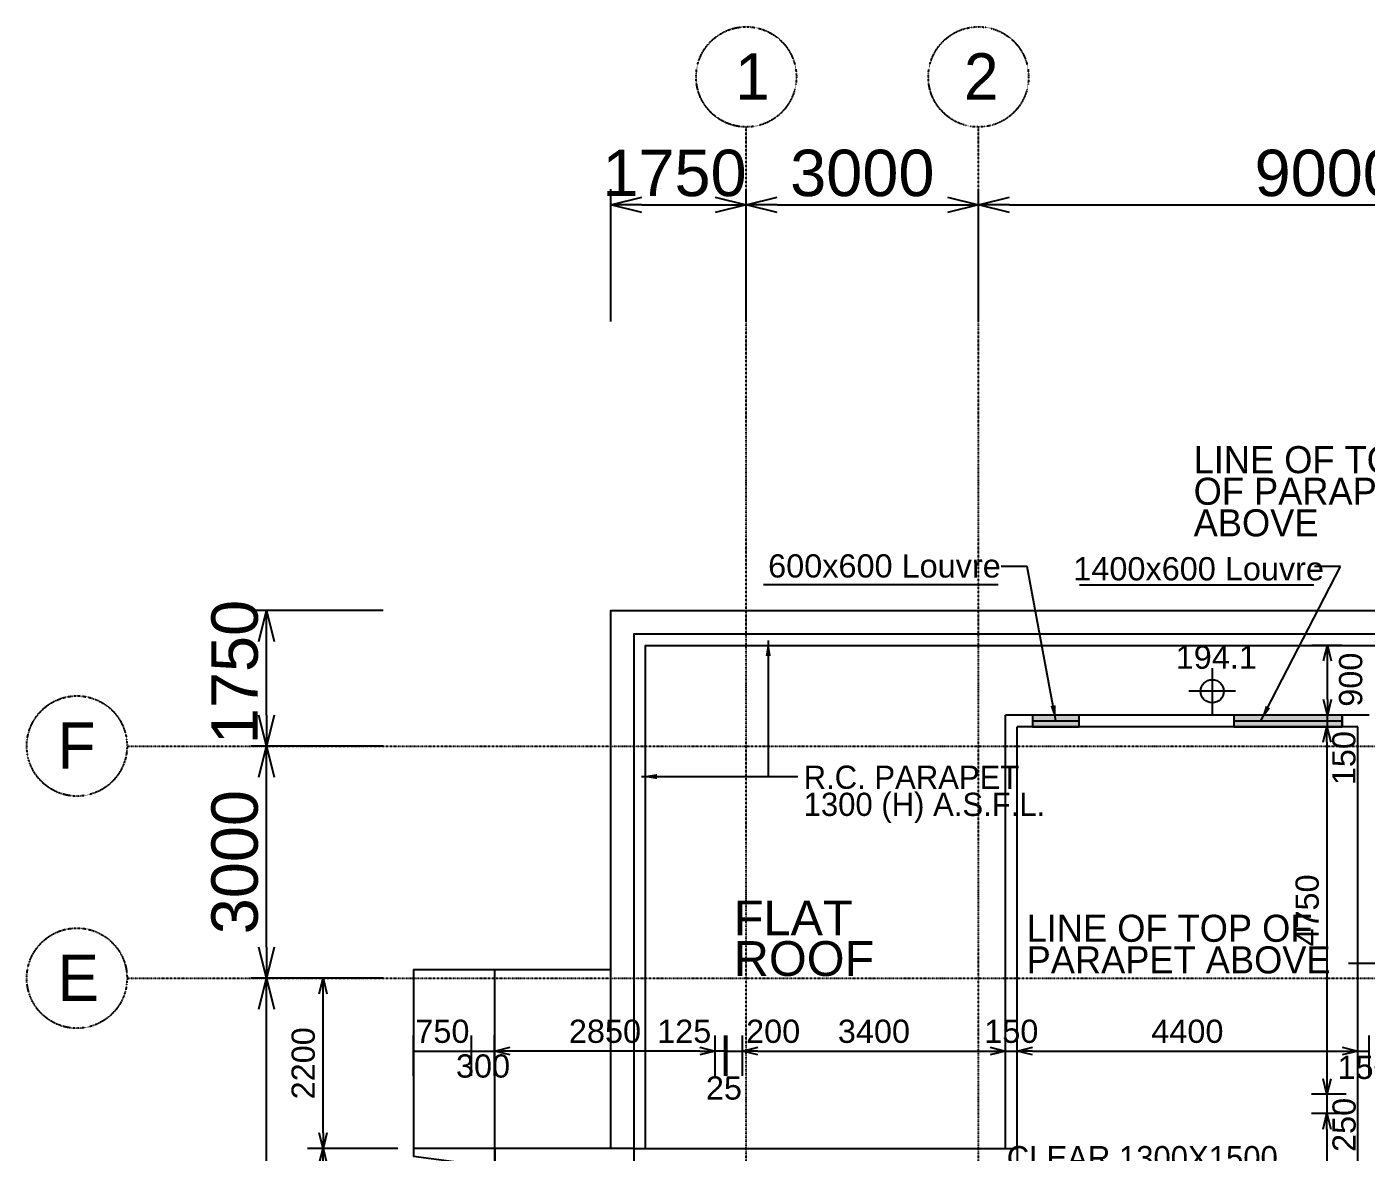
# Model space of a CAD drawing. Header units: millimetres. Extents: x 464 to 50148, y 310 to 56051.
# Drawn here: x 464 to 17769, y 38670 to 53215 of the extents above; entities that cross this region are included whole.
import ezdxf

# ---------------------------------------------------------------- set-up
doc = ezdxf.new("R2010")
doc.units = ezdxf.units.MM
doc.linetypes.add('DASHDOT', pattern=[1, 0.5, -0.25, 0, -0.25])
doc.layers.get('0').update_dxf_attribs({"color": 8})
doc.layers.get('Defpoints').update_dxf_attribs({"color": 8})
for name, color, linetype in [('A-032-PLAN LEVELS', 8, 'Continuous'), ('COL-10 Rev j', 8, 'Continuous'), ('COL-228 Rev j', 8, 'Continuous'), ('DLN020__', 8, 'DASHDOT'), ('DLN030', 8, 'Continuous'), ('DLN030_1', 8, 'Continuous'), ('DLN032__', 8, 'Continuous'), ('DLN040__', 8, 'Continuous'), ('DLN041__', 8, 'Continuous'), ('DLN210__', 8, 'Continuous'), ('DLN220__', 8, 'Continuous'), ('DLN280__', 8, 'Continuous'), ('DLN314__', 8, 'Continuous'), ('LEVEL', 8, 'Continuous')]:
    doc.layers.add(name, color=color, linetype=linetype)
doc.styles.add('A_IAS_GRID$0$Standard', font='txt')
doc.styles.add('ROMANS', font='swissl.ttf')
doc.styles.add('SWIS721LT450', font='swissl.ttf')
doc.styles.add('SWIS721LT750', font='swissl.ttf')
doc.dimstyles.new('INTDIM', dxfattribs={"dimscale": 200, "dimtxt": 2.25, "dimasz": 1.5, "dimexe": 1, "dimexo": 0, "dimgap": 1, "dimtad": 1, "dimdec": 0, "dimrnd": 1, "dimzin": 1, "dimdsep": 46, "dimtxsty": 'SWIS721LT450', "dimcen": 1, "dimclrd": 256, "dimclre": 256, "dimclrt": 256, "dimaunit": 1, "dimadec": 3, "dimazin": 0, "dimtfac": 1, "dimtdec": 0, "dimtix": 1, "dimtmove": 2, "dimatfit": 0, "dimfxl": 1, "dimtolj": 1, "dimtzin": 0, "dimarcsym": 0})

# ---------------------------------------------------------------- blocks, each defined once
blk = doc.blocks.new('DIMARR')
for p, q in [((-1, 0.25), (0, 0)), ((-1, 0), (0, 0)), ((0, 0), (-1, -0.25))]:
    blk.add_line(p, q)
blk = doc.blocks.new('*D90')
at = {"layer": 'Defpoints', "color": 0, "transparency": 16777216}
for p in [(12759, 50914), (9759, 49205), (12759, 49205)]:
    blk.add_point(p, dxfattribs=at)
at = {"layer": 'DLN030_1', "lineweight": -2, "transparency": 16777216}
for p, q in [((9759, 49405), (9759, 51114)), ((12759, 49405), (12759, 51114)), ((10159, 50914), (12359, 50914))]:
    blk.add_line(p, q, dxfattribs=at)
at = {"layer": 'DLN030_1', "lineweight": -2, "transparency": 16777216, "xscale": 400, "yscale": 400, "zscale": 400, "rotation": 180}
blk.add_blockref('DIMARR', (9759, 50914), dxfattribs=at)
at = {"layer": 'DLN030_1', "lineweight": -2, "transparency": 16777216, "xscale": 400, "yscale": 400, "zscale": 400}
blk.add_blockref('DIMARR', (12759, 50914), dxfattribs=at)
at = {"layer": 'DLN030_1', "transparency": 16777216, "insert": (11259, 51322), "char_height": 600, "attachment_point": 5, "style": 'SWIS721LT450'}
blk.add_mtext('\\A1;3000', dxfattribs=at)
blk = doc.blocks.new('*D91')
at = {"layer": 'Defpoints', "color": 0, "transparency": 16777216}
for p in [(21759, 50914), (12759, 49205), (21759, 49205)]:
    blk.add_point(p, dxfattribs=at)
at = {"layer": 'DLN030_1', "lineweight": -2, "transparency": 16777216}
for p, q in [((12759, 49405), (12759, 51114)), ((21759, 49405), (21759, 51114)), ((13159, 50914), (21359, 50914))]:
    blk.add_line(p, q, dxfattribs=at)
at = {"layer": 'DLN030_1', "lineweight": -2, "transparency": 16777216, "xscale": 400, "yscale": 400, "zscale": 400, "rotation": 180}
blk.add_blockref('DIMARR', (12759, 50914), dxfattribs=at)
at = {"layer": 'DLN030_1', "lineweight": -2, "transparency": 16777216, "xscale": 400, "yscale": 400, "zscale": 400}
blk.add_blockref('DIMARR', (21759, 50914), dxfattribs=at)
at = {"layer": 'DLN030_1', "transparency": 16777216, "insert": (17259, 51322), "char_height": 600, "attachment_point": 5, "style": 'SWIS721LT450'}
blk.add_mtext('\\A1;9000', dxfattribs=at)
blk = doc.blocks.new('*D98')
at = {"layer": 'Defpoints', "color": 0, "transparency": 16777216}
for p in [(3561, 40919), (5269, 40919), (5269, 33419)]:
    blk.add_point(p, dxfattribs=at)
at = {"layer": 'DLN030_1', "lineweight": -2, "transparency": 16777216}
for p, q in [((5069, 40919), (3361, 40919)), ((3561, 33819), (3561, 40519)), ((5069, 33419), (3361, 33419))]:
    blk.add_line(p, q, dxfattribs=at)
at = {"layer": 'DLN030_1', "lineweight": -2, "transparency": 16777216, "xscale": 400, "yscale": 400, "zscale": 400}
for p, rotation in [((3561, 40919), 90), ((3561, 33419), 270)]:
    blk.add_blockref('DIMARR', p, dxfattribs=dict(at, rotation=rotation))
at = {"layer": 'DLN030_1', "transparency": 16777216, "insert": (3153, 37169), "char_height": 600, "attachment_point": 5, "rotation": 90, "style": 'SWIS721LT450'}
blk.add_mtext('\\A1;7500', dxfattribs=at)
blk = doc.blocks.new('*D99')
at = {"layer": 'Defpoints', "color": 0, "transparency": 16777216}
for p in [(3561, 43919), (5269, 43919), (5269, 40919)]:
    blk.add_point(p, dxfattribs=at)
at = {"layer": 'DLN030_1', "lineweight": -2, "transparency": 16777216}
for p, q in [((5069, 43919), (3361, 43919)), ((3561, 41319), (3561, 43519)), ((5069, 40919), (3361, 40919))]:
    blk.add_line(p, q, dxfattribs=at)
at = {"layer": 'DLN030_1', "lineweight": -2, "transparency": 16777216, "xscale": 400, "yscale": 400, "zscale": 400}
for p, rotation in [((3561, 43919), 90), ((3561, 40919), 270)]:
    blk.add_blockref('DIMARR', p, dxfattribs=dict(at, rotation=rotation))
at = {"layer": 'DLN030_1', "transparency": 16777216, "insert": (3153, 42419), "char_height": 600, "attachment_point": 5, "rotation": 90, "style": 'SWIS721LT450'}
blk.add_mtext('\\A1;3000', dxfattribs=at)
blk = doc.blocks.new('*D100')
at = {"layer": 'Defpoints', "color": 0, "transparency": 16777216}
for p in [(9759, 50914), (8009, 49205), (9759, 49205)]:
    blk.add_point(p, dxfattribs=at)
at = {"layer": 'DLN030_1', "lineweight": -2, "transparency": 16777216}
for p, q in [((8009, 49405), (8009, 51114)), ((9759, 49405), (9759, 51114)), ((8409, 50914), (9359, 50914))]:
    blk.add_line(p, q, dxfattribs=at)
at = {"layer": 'DLN030_1', "lineweight": -2, "transparency": 16777216, "xscale": 400, "yscale": 400, "zscale": 400, "rotation": 180}
blk.add_blockref('DIMARR', (8009, 50914), dxfattribs=at)
at = {"layer": 'DLN030_1', "lineweight": -2, "transparency": 16777216, "xscale": 400, "yscale": 400, "zscale": 400}
blk.add_blockref('DIMARR', (9759, 50914), dxfattribs=at)
at = {"layer": 'DLN030_1', "transparency": 16777216, "insert": (8832, 51322), "char_height": 600, "attachment_point": 5, "style": 'SWIS721LT450'}
blk.add_mtext('\\A1;1750', dxfattribs=at)
blk = doc.blocks.new('*D102')
at = {"layer": 'Defpoints', "color": 0, "transparency": 16777216}
for p in [(3561, 45669), (5269, 45669), (5269, 43919)]:
    blk.add_point(p, dxfattribs=at)
at = {"layer": 'DLN030_1', "lineweight": -2, "transparency": 16777216}
for p, q in [((5069, 45669), (3361, 45669)), ((3561, 44319), (3561, 45269)), ((5069, 43919), (3361, 43919))]:
    blk.add_line(p, q, dxfattribs=at)
at = {"layer": 'DLN030_1', "lineweight": -2, "transparency": 16777216, "xscale": 400, "yscale": 400, "zscale": 400}
for p, rotation in [((3561, 45669), 90), ((3561, 43919), 270)]:
    blk.add_blockref('DIMARR', p, dxfattribs=dict(at, rotation=rotation))
at = {"layer": 'DLN030_1', "transparency": 16777216, "insert": (3153, 44876), "char_height": 600, "attachment_point": 5, "rotation": 90, "style": 'SWIS721LT450'}
blk.add_mtext('\\A1;1750', dxfattribs=at)
blk = doc.blocks.new('*D133')
at = {"layer": 'Defpoints', "color": 0, "transparency": 16777216}
for p in [(9709, 39977), (9509, 39458), (9709, 39458)]:
    blk.add_point(p, dxfattribs=at)
at = {"layer": 'DLN030', "lineweight": -2, "transparency": 16777216}
for p, q in [((9509, 39658), (9509, 40177)), ((9709, 39658), (9709, 40177)), ((9509, 39977), (9709, 39977))]:
    blk.add_line(p, q, dxfattribs=at)
at = {"layer": 'DLN030', "transparency": 16777216, "insert": (10107, 40231), "char_height": 300, "attachment_point": 5, "style": 'SWIS721LT450'}
blk.add_mtext('\\A1;200', dxfattribs=at)
blk = doc.blocks.new('*D134')
at = {"layer": 'Defpoints', "color": 0, "transparency": 16777216}
for p in [(17659, 39977), (13259, 39458), (17659, 39458)]:
    blk.add_point(p, dxfattribs=at)
at = {"layer": 'DLN030', "lineweight": -2, "transparency": 16777216}
for p, q in [((13259, 39658), (13259, 40177)), ((17659, 39658), (17659, 40177)), ((13459, 39977), (17459, 39977))]:
    blk.add_line(p, q, dxfattribs=at)
at = {"layer": 'DLN030', "lineweight": -2, "transparency": 16777216, "xscale": 200, "yscale": 200, "zscale": 200, "rotation": 180}
blk.add_blockref('DIMARR', (13259, 39977), dxfattribs=at)
at = {"layer": 'DLN030', "lineweight": -2, "transparency": 16777216, "xscale": 200, "yscale": 200, "zscale": 200}
blk.add_blockref('DIMARR', (17659, 39977), dxfattribs=at)
at = {"layer": 'DLN030', "transparency": 16777216, "insert": (15459, 40231), "char_height": 300, "attachment_point": 5, "style": 'SWIS721LT450'}
blk.add_mtext('\\A1;4400', dxfattribs=at)
blk = doc.blocks.new('*D135')
at = {"layer": 'Defpoints', "color": 0, "transparency": 16777216}
for p in [(17809, 39977), (17659, 39458), (17809, 39458)]:
    blk.add_point(p, dxfattribs=at)
at = {"layer": 'DLN030', "lineweight": -2, "transparency": 16777216}
for p, q in [((17659, 39658), (17659, 40177)), ((17809, 39658), (17809, 40177)), ((17659, 39977), (17809, 39977))]:
    blk.add_line(p, q, dxfattribs=at)
at = {"layer": 'DLN030', "transparency": 16777216, "insert": (17747, 39764), "char_height": 300, "attachment_point": 5, "style": 'SWIS721LT450'}
blk.add_mtext('\\A1;150', dxfattribs=at)
blk = doc.blocks.new('*D138')
at = {"layer": 'Defpoints', "color": 0, "transparency": 16777216}
for p in [(17709, 39169), (17262, 33044), (17709, 33044)]:
    blk.add_point(p, dxfattribs=at)
at = {"layer": 'DLN030', "lineweight": -2, "transparency": 16777216}
for p, q in [((17509, 39169), (17062, 39169)), ((17262, 38969), (17262, 33244)), ((17509, 33044), (17062, 33044))]:
    blk.add_line(p, q, dxfattribs=at)
at = {"layer": 'DLN030', "lineweight": -2, "transparency": 16777216, "xscale": 200, "yscale": 200, "zscale": 200}
for p, rotation in [((17262, 39169), 90), ((17262, 33044), 270)]:
    blk.add_blockref('DIMARR', p, dxfattribs=dict(at, rotation=rotation))
at = {"layer": 'DLN030', "transparency": 16777216, "insert": (17008, 36107), "char_height": 300, "attachment_point": 5, "rotation": 90, "style": 'SWIS721LT450'}
blk.add_mtext('\\A1;6125', dxfattribs=at)
blk = doc.blocks.new('*D148')
at = {"layer": 'Defpoints', "color": 0, "transparency": 16777216}
for p in [(13109, 39977), (9709, 39458), (13109, 39458)]:
    blk.add_point(p, dxfattribs=at)
at = {"layer": 'DLN030', "lineweight": -2, "transparency": 16777216}
for p, q in [((9709, 39658), (9709, 40177)), ((13109, 39658), (13109, 40177)), ((9909, 39977), (12909, 39977))]:
    blk.add_line(p, q, dxfattribs=at)
at = {"layer": 'DLN030', "lineweight": -2, "transparency": 16777216, "xscale": 200, "yscale": 200, "zscale": 200, "rotation": 180}
blk.add_blockref('DIMARR', (9709, 39977), dxfattribs=at)
at = {"layer": 'DLN030', "lineweight": -2, "transparency": 16777216, "xscale": 200, "yscale": 200, "zscale": 200}
blk.add_blockref('DIMARR', (13109, 39977), dxfattribs=at)
at = {"layer": 'DLN030', "transparency": 16777216, "insert": (11409, 40231), "char_height": 300, "attachment_point": 5, "style": 'SWIS721LT450'}
blk.add_mtext('\\A1;3400', dxfattribs=at)
blk = doc.blocks.new('*D149')
at = {"layer": 'Defpoints', "color": 0, "transparency": 16777216}
for p in [(13259, 39977), (13109, 39458), (13259, 39458)]:
    blk.add_point(p, dxfattribs=at)
at = {"layer": 'DLN030', "lineweight": -2, "transparency": 16777216}
for p, q in [((13109, 39658), (13109, 40177)), ((13259, 39658), (13259, 40177)), ((13109, 39977), (13259, 39977))]:
    blk.add_line(p, q, dxfattribs=at)
at = {"layer": 'DLN030', "transparency": 16777216, "insert": (13184, 40231), "char_height": 300, "attachment_point": 5, "style": 'SWIS721LT450'}
blk.add_mtext('\\A1;150', dxfattribs=at)
blk = doc.blocks.new('*D151')
at = {"layer": 'Defpoints', "color": 0, "transparency": 16777216}
for p in [(17709, 39419), (17262, 39169), (17709, 39169)]:
    blk.add_point(p, dxfattribs=at)
at = {"layer": 'DLN030', "lineweight": -2, "transparency": 16777216}
for p, q in [((17509, 39419), (17062, 39419)), ((17262, 39419), (17262, 39169)), ((17509, 39169), (17062, 39169))]:
    blk.add_line(p, q, dxfattribs=at)
at = {"layer": 'DLN030', "transparency": 16777216, "insert": (17485, 39023), "char_height": 300, "attachment_point": 5, "rotation": 90, "style": 'SWIS721LT450'}
blk.add_mtext('\\A1;250', dxfattribs=at)
blk = doc.blocks.new('*D157')
at = {"layer": 'Defpoints', "color": 0, "transparency": 16777216}
for p in [(9509, 39977), (9484, 39458), (9509, 39458)]:
    blk.add_point(p, dxfattribs=at)
at = {"layer": 'DLN030', "lineweight": -2, "transparency": 16777216}
for p, q in [((9484, 39658), (9484, 40177)), ((9509, 39658), (9509, 40177)), ((9484, 39977), (9509, 39977))]:
    blk.add_line(p, q, dxfattribs=at)
at = {"layer": 'DLN030', "transparency": 16777216, "insert": (9471, 39498), "char_height": 300, "attachment_point": 5, "style": 'SWIS721LT450'}
blk.add_mtext('\\A1;25', dxfattribs=at)
blk = doc.blocks.new('*D158')
at = {"layer": 'Defpoints', "color": 0, "transparency": 16777216}
for p in [(6209, 39977), (5459, 39458), (6209, 39458)]:
    blk.add_point(p, dxfattribs=at)
at = {"layer": 'DLN030', "lineweight": -2, "transparency": 16777216}
for p, q in [((5459, 39658), (5459, 40177)), ((6209, 39658), (6209, 40177)), ((5459, 39977), (6209, 39977))]:
    blk.add_line(p, q, dxfattribs=at)
at = {"layer": 'DLN030', "transparency": 16777216, "insert": (5834, 40231), "char_height": 300, "attachment_point": 5, "style": 'SWIS721LT450'}
blk.add_mtext('\\A1;750', dxfattribs=at)
blk = doc.blocks.new('*D166')
at = {"layer": 'Defpoints', "color": 0, "transparency": 16777216}
for p in [(6509, 39977), (6209, 39458), (6509, 39458)]:
    blk.add_point(p, dxfattribs=at)
at = {"layer": 'DLN030', "lineweight": -2, "transparency": 16777216}
for p, q in [((6209, 39658), (6209, 40177)), ((6509, 39658), (6509, 40177)), ((6209, 39977), (6509, 39977))]:
    blk.add_line(p, q, dxfattribs=at)
at = {"layer": 'DLN030', "transparency": 16777216, "insert": (6359, 39782), "char_height": 300, "attachment_point": 5, "style": 'SWIS721LT450'}
blk.add_mtext('\\A1;300', dxfattribs=at)
blk = doc.blocks.new('*D167')
at = {"layer": 'Defpoints', "color": 0, "transparency": 16777216}
for p in [(6509, 39977), (6509, 39458), (9359, 39458)]:
    blk.add_point(p, dxfattribs=at)
at = {"layer": 'DLN030', "lineweight": -2, "transparency": 16777216}
for p, q in [((6509, 39658), (6509, 40177)), ((9359, 39658), (9359, 40177)), ((9159, 39977), (6709, 39977))]:
    blk.add_line(p, q, dxfattribs=at)
at = {"layer": 'DLN030', "lineweight": -2, "transparency": 16777216, "xscale": 200, "yscale": 200, "zscale": 200, "rotation": 180}
blk.add_blockref('DIMARR', (6509, 39977), dxfattribs=at)
at = {"layer": 'DLN030', "lineweight": -2, "transparency": 16777216, "xscale": 200, "yscale": 200, "zscale": 200}
blk.add_blockref('DIMARR', (9359, 39977), dxfattribs=at)
at = {"layer": 'DLN030', "transparency": 16777216, "insert": (7934, 40231), "char_height": 300, "attachment_point": 5, "style": 'SWIS721LT450'}
blk.add_mtext('\\A1;2850', dxfattribs=at)
blk = doc.blocks.new('*D168')
at = {"layer": 'Defpoints', "color": 0, "transparency": 16777216}
for p in [(9359, 39977), (9359, 39458), (9484, 39458)]:
    blk.add_point(p, dxfattribs=at)
at = {"layer": 'DLN030', "lineweight": -2, "transparency": 16777216}
for p, q in [((9359, 39658), (9359, 40177)), ((9484, 39658), (9484, 40177)), ((9484, 39977), (9359, 39977))]:
    blk.add_line(p, q, dxfattribs=at)
at = {"layer": 'DLN030', "transparency": 16777216, "insert": (8958, 40231), "char_height": 300, "attachment_point": 5, "style": 'SWIS721LT450'}
blk.add_mtext('\\A1;125', dxfattribs=at)
blk = doc.blocks.new('ELEX')
at = {"layer": 'DLN032__'}
for p, q in [((0, 0.5), (0, -0.5)), ((0.5, 0), (-0.5, 0))]:
    blk.add_line(p, q, dxfattribs=at)
blk.add_circle((0, 0), 0.25, dxfattribs=at)
at = {"layer": 'DLN032__', "style": 'ROMANS'}
blk.add_attdef('ELEX', (0.257, 0.354), '', height=0.5, dxfattribs=at)
blk = doc.blocks.new('*D174')
at = {"layer": 'Defpoints', "color": 0, "transparency": 16777216}
for p in [(17267, 44319), (17659, 44319), (17659, 44169)]:
    blk.add_point(p, dxfattribs=at)
at = {"layer": 'DLN030', "lineweight": -2, "transparency": 16777216}
for p, q in [((17459, 44319), (17067, 44319)), ((17267, 44169), (17267, 44319)), ((17459, 44169), (17067, 44169))]:
    blk.add_line(p, q, dxfattribs=at)
at = {"layer": 'DLN030', "transparency": 16777216, "insert": (17482, 43763), "char_height": 300, "attachment_point": 5, "rotation": 90, "style": 'SWIS721LT450'}
blk.add_mtext('\\A1;150', dxfattribs=at)
blk = doc.blocks.new('*D175')
at = {"layer": 'Defpoints', "color": 0, "transparency": 16777216}
for p in [(17267, 45219), (17659, 45219), (17659, 44319)]:
    blk.add_point(p, dxfattribs=at)
at = {"layer": 'DLN030', "lineweight": -2, "transparency": 16777216}
for p, q in [((17459, 45219), (17067, 45219)), ((17267, 44519), (17267, 45019)), ((17459, 44319), (17067, 44319))]:
    blk.add_line(p, q, dxfattribs=at)
at = {"layer": 'DLN030', "lineweight": -2, "transparency": 16777216, "xscale": 200, "yscale": 200, "zscale": 200}
for p, rotation in [((17267, 45219), 90), ((17267, 44319), 270)]:
    blk.add_blockref('DIMARR', p, dxfattribs=dict(at, rotation=rotation))
at = {"layer": 'DLN030', "transparency": 16777216, "insert": (17570, 44777), "char_height": 300, "attachment_point": 5, "rotation": 90, "style": 'SWIS721LT450'}
blk.add_mtext('\\A1;900', dxfattribs=at)
blk = doc.blocks.new('*D176')
at = {"layer": 'Defpoints', "color": 0, "transparency": 16777216}
for p in [(17659, 44169), (17262, 39419), (17709, 39419)]:
    blk.add_point(p, dxfattribs=at)
at = {"layer": 'DLN030', "lineweight": -2, "transparency": 16777216}
for p, q in [((17459, 44169), (17062, 44169)), ((17262, 43969), (17262, 39619)), ((17509, 39419), (17062, 39419))]:
    blk.add_line(p, q, dxfattribs=at)
at = {"layer": 'DLN030', "lineweight": -2, "transparency": 16777216, "xscale": 200, "yscale": 200, "zscale": 200}
for p, rotation in [((17262, 44169), 90), ((17262, 39419), 270)]:
    blk.add_blockref('DIMARR', p, dxfattribs=dict(at, rotation=rotation))
at = {"layer": 'DLN030', "transparency": 16777216, "insert": (17008, 41794), "char_height": 300, "attachment_point": 5, "rotation": 90, "style": 'SWIS721LT450'}
blk.add_mtext('\\A1;4750', dxfattribs=at)
blk = doc.blocks.new('*D177')
at = {"layer": 'Defpoints', "color": 0, "transparency": 16777216}
for p in [(5459, 38719), (4292, 29669), (5459, 29669)]:
    blk.add_point(p, dxfattribs=at)
at = {"layer": 'DLN030', "lineweight": -2, "transparency": 16777216}
for p, q in [((5259, 38719), (4092, 38719)), ((4292, 38519), (4292, 29869)), ((5259, 29669), (4092, 29669))]:
    blk.add_line(p, q, dxfattribs=at)
at = {"layer": 'DLN030', "lineweight": -2, "transparency": 16777216, "xscale": 200, "yscale": 200, "zscale": 200}
for p, rotation in [((4292, 38719), 90), ((4292, 29669), 270)]:
    blk.add_blockref('DIMARR', p, dxfattribs=dict(at, rotation=rotation))
at = {"layer": 'DLN030', "transparency": 16777216, "insert": (4037, 34194), "char_height": 300, "attachment_point": 5, "rotation": 90, "style": 'SWIS721LT450'}
blk.add_mtext('\\A1;9050', dxfattribs=at)
blk = doc.blocks.new('*D179')
at = {"layer": 'Defpoints', "color": 0, "transparency": 16777216}
for p in [(4292, 40919), (5259, 40919), (5259, 38719)]:
    blk.add_point(p, dxfattribs=at)
at = {"layer": 'DLN030', "lineweight": -2, "transparency": 16777216}
for p, q in [((5059, 40919), (4092, 40919)), ((4292, 38919), (4292, 40719)), ((5059, 38719), (4092, 38719))]:
    blk.add_line(p, q, dxfattribs=at)
at = {"layer": 'DLN030', "lineweight": -2, "transparency": 16777216, "xscale": 200, "yscale": 200, "zscale": 200}
for p, rotation in [((4292, 40919), 90), ((4292, 38719), 270)]:
    blk.add_blockref('DIMARR', p, dxfattribs=dict(at, rotation=rotation))
at = {"layer": 'DLN030', "transparency": 16777216, "insert": (4037, 39819), "char_height": 300, "attachment_point": 5, "rotation": 90, "style": 'SWIS721LT450'}
blk.add_mtext('\\A1;2200', dxfattribs=at)

msp = doc.modelspace()

# ---------------------------------------------------------------- hatches: boundary and pattern name
at = {"layer": 'COL-228 Rev j'}
h = msp.add_hatch(color=256, dxfattribs=at)
h.dxf.hatch_style = 1
h.paths.add_polyline_path([(14059.5, 44319.5), (13459.5, 44319.5), (13459.5, 44169.5), (14059.5, 44169.5)])
h = msp.add_hatch(color=256, dxfattribs=at)
h.dxf.hatch_style = 1
h.paths.add_polyline_path([(17459.5, 44319.5), (16059.5, 44319.5), (16059.5, 44169.5), (17459.5, 44169.5)])

# ---------------------------------------------------------------- linework, layer by layer
at = {"layer": 'COL-10 Rev j'}
for p, q in [((9981, 46006.6), (13016.3, 46006.6)), ((14065.8, 46002), (17092, 46002))]:
    msp.add_line(p, q, dxfattribs=at)
at = {"layer": 'COL-228 Rev j'}
for points in [[(14059.5, 44319.5), (13459.5, 44319.5), (13459.5, 44169.5), (14059.5, 44169.5)], [(17459.5, 44319.5), (16059.5, 44319.5), (16059.5, 44169.5), (17459.5, 44169.5)]]:
    msp.add_lwpolyline(points, close=True, dxfattribs=at)
at = {"layer": 'DLN020__'}
for p, q in [((9759.5, 6669.5), (9759.5, 51919.5)), ((9759.5, 6669.5), (9759.5, 51919.5)), ((12759.5, 6669.5), (12759.5, 51919.5)), ((1759.5, 43919.5), (45509.5, 43919.5)), ((1759.5, 40919.5), (45509.5, 40919.5))]:
    msp.add_line(p, q, dxfattribs=at)
for centre in [(9759.5, 52567.1), (12759.5, 52567.1), (1111.8, 43919.5), (1111.8, 40919.5)]:
    msp.add_circle(centre, 647.6, dxfattribs=at)
at = {"layer": 'DLN210__'}
msp.add_line((6509.5, 38719.5), (6509.5, 41025.7), dxfattribs=at)
msp.add_lwpolyline([(8009.5, 41025.7), (5459.5, 41025.7), (5459.5, 38719.5)], dxfattribs=at)
msp.add_lwpolyline([(6509.5, 38719.5), (5459.5, 38719.5), (5459.5, 38619.5), (6209.5, 38519.5), (6509.5, 38519.5)], close=True, dxfattribs=at)
at = {"layer": 'DLN220__'}
for p, q in [((13109.5, 38719.5), (13109.5, 44319.5)), ((17809.5, 44319.5), (13109.5, 44319.5)), ((13259.5, 38719.5), (13259.5, 44169.5)), ((17659.5, 44169.5), (13259.5, 44169.5)), ((17659.5, 32894.5), (17659.5, 44169.5))]:
    msp.add_line(p, q, dxfattribs=at)
at = {"layer": 'DLN280__'}
for p, q in [((8309.5, 38719.5), (13259.5, 38719.5)), ((13259.5, 38719.5), (13259.5, 38519.5))]:
    msp.add_line(p, q, dxfattribs=at)
msp.add_lwpolyline([(8309.5, 38719.5), (8059.5, 38719.5), (6509.5, 38719.5), (6509.5, 38519.5), (8309.5, 38519.5)], close=True, dxfattribs=at)
at = {"layer": 'DLN314__'}
for points in [[(8009.5, 38719.5), (8009.5, 45669.5), (19959.5, 45669.5)], [(8309.5, 38719.5), (8309.5, 45369.5), (19900.6, 45369.5)], [(8459.5, 38719.5), (8459.5, 45219.5), (19871.2, 45219.5)]]:
    msp.add_lwpolyline(points, dxfattribs=at)
at = {"layer": 'DLN314__', "ltscale": 0.03, "const_width": 25}
for points in [[(14059.5, 44169.5), (13459.5, 44169.5), (13459.5, 44319.5), (14059.5, 44319.5)], [(16059.5, 44319.5), (17459.5, 44319.5), (17459.5, 44169.5), (16059.5, 44169.5)]]:
    msp.add_lwpolyline(points, close=True, dxfattribs=at)
for points in [[(14059.5, 44244.5), (13459.5, 44244.5)], [(16059.5, 44244.5), (17459.5, 44244.5)]]:
    msp.add_lwpolyline(points, dxfattribs=at)

# ---------------------------------------------------------------- block references
at = {"layer": 'A-032-PLAN LEVELS'}
ref = msp.add_blockref('ELEX', (15779.5, 44626.8), dxfattribs=dict(at, xscale=600, yscale=600, zscale=600))
ref.add_attrib('ELEX', '194.1', (15308, 44918.5), dxfattribs={"layer": 'LEVEL', "height": 300, "style": 'ROMANS'})

# ---------------------------------------------------------------- texts
at = {"layer": 'DLN020__', "char_height": 600, "width": 17069.008, "attachment_point": 1, "style": 'A_IAS_GRID$0$Standard'}
for s, insert in [('1', (9616.2, 52872.4)), ('2', (12572.7, 52872.4)), ('F', (860.9, 44224.8)), ('E', (860.9, 41224.8))]:
    msp.add_mtext(s, dxfattribs=dict(at, insert=insert))
at = {"layer": 'DLN040__', "style": 'SWIS721LT750'}
for s, p in [('600x600 Louvre ', (10042.2, 46097.2)), ('1400x600 Louvre ', (13985.5, 46060.3))]:
    msp.add_text(s, height=300, dxfattribs=at).set_placement(p)
at = {"layer": 'DLN040__', "line_spacing_factor": 0.7, "style": 'SWIS721LT750'}
for s, insert, char_height, width, attachment_point in [('{\\fUnivers|b0|i0|c0|p34;LINE OF TOP OF PARAPET ABOVE}', (15539.8, 46623.8), 350, 3529.743, 7), ('{\\fUnivers|b0|i0|c0|p34;R.C. PARAPET \\P1300 (H) A.S.F.L.}', (10501, 43666.1), 300, 4255.859, 1), ('{\\fUnivers|b0|i0|c0|p34;LINE OF TOP OF PARAPET ABOVE}', (13381.9, 40975.8), 350, 4491.575, 7), ('{\\fUnivers|b0|i0|c0|p34;CLEAR 1300X1500\\PX1400H. DOG HOUSE}', (13125.4, 38749.9), 300, 5472.432, 1)]:
    msp.add_mtext(s, dxfattribs=dict(at, insert=insert, char_height=char_height, width=width, attachment_point=attachment_point))
at = {"layer": 'DLN041__', "insert": (9597.8, 40941.4), "char_height": 450, "width": 3242.433, "attachment_point": 7, "line_spacing_factor": 0.7, "style": 'SWIS721LT750'}
msp.add_mtext('FLAT ROOF', dxfattribs=at)

# ---------------------------------------------------------------- dimensions: what is measured, and where the dimension line sits
at = {"layer": 'DLN030'}
for base, p1, p2, angle, picture, middle in [((17266.8, 45219.5), (17659.5, 44319.5), (17659.5, 45219.5), 90, '*D175', (17570.4, 44776.7)), ((17266.8, 44319.5), (17659.5, 44169.5), (17659.5, 44319.5), 90, '*D174', (17481.7, 43763.3)), ((9359.5, 39976.7), (9484.5, 39458), (9359.5, 39458), 180, '*D168', (8957.9, 40230.9)), ((17261.8, 39169.5), (17709.5, 39419.5), (17709.5, 39169.5), 90, '*D151', (17485.2, 39023.4))]:
    dim = msp.add_linear_dim(base=base, p1=p1, p2=p2, angle=angle, dimstyle='INTDIM', override={"dimscale": 1, "dimtxt": 300, "dimasz": 200, "dimexe": 200, "dimexo": 200, "dimgap": 100, "dimrnd": 0, "dimzin": 0, "dimblk": 'DIMARR', "dimcen": 200, "dimclrt": 256}, dxfattribs=at)
    dim.commit()
    dim.dimension.update_dxf_attribs({"geometry": picture, "text_midpoint": middle, "dimtype": 160})
for base, p1, p2, angle, picture, middle in [((17261.8, 39419.5), (17659.5, 44169.5), (17709.5, 39419.5), 90, '*D176', (17007.6, 41794.5)), ((4291.6, 40919.5), (5259.5, 38719.5), (5259.5, 40919.5), 90, '*D179', (4037.5, 39819.5)), ((6509.5, 39976.7), (9359.5, 39458), (6509.5, 39458), 180, '*D167', (7934.5, 40230.9)), ((17261.8, 33044.5), (17709.5, 39169.5), (17709.5, 33044.5), 90, '*D138', (17007.6, 36107)), ((4291.6, 29669.5), (5459.5, 38719.5), (5459.5, 29669.5), 90, '*D177', (4037.5, 34194.5))]:
    dim = msp.add_linear_dim(base=base, p1=p1, p2=p2, angle=angle, dimstyle='INTDIM', override={"dimscale": 1, "dimtxt": 300, "dimasz": 200, "dimexe": 200, "dimexo": 200, "dimgap": 100, "dimrnd": 0, "dimzin": 0, "dimblk": 'DIMARR', "dimcen": 200, "dimclrt": 256}, dxfattribs=at)
    dim.commit()
    dim.dimension.update_dxf_attribs({"geometry": picture, "text_midpoint": middle})
for base, p1, p2, picture, middle in [((6209.5, 39976.7), (5459.5, 39458), (6209.5, 39458), '*D158', (5834.5, 40230.9)), ((13109.5, 39976.7), (9709.5, 39458), (13109.5, 39458), '*D148', (11409.5, 40230.9)), ((13259.5, 39976.7), (13109.5, 39458), (13259.5, 39458), '*D149', (13184.5, 40230.9)), ((17659.5, 39976.7), (13259.5, 39458), (17659.5, 39458), '*D134', (15459.5, 40230.9))]:
    dim = msp.add_linear_dim(base=base, p1=p1, p2=p2, dimstyle='INTDIM', override={"dimscale": 1, "dimtxt": 300, "dimasz": 200, "dimexe": 200, "dimexo": 200, "dimgap": 100, "dimrnd": 0, "dimzin": 0, "dimblk": 'DIMARR', "dimcen": 200, "dimclrt": 256}, dxfattribs=at)
    dim.commit()
    dim.dimension.update_dxf_attribs({"geometry": picture, "text_midpoint": middle})
for base, p1, p2, picture, middle in [((9709.5, 39976.7), (9509.5, 39458), (9709.5, 39458), '*D133', (10107.4, 40230.9)), ((6509.5, 39976.7), (6209.5, 39458), (6509.5, 39458), '*D166', (6359.5, 39782.2)), ((9509.5, 39976.7), (9484.5, 39458), (9509.5, 39458), '*D157', (9470.6, 39497.9)), ((17809.5, 39976.7), (17659.5, 39458), (17809.5, 39458), '*D135', (17747, 39764))]:
    dim = msp.add_linear_dim(base=base, p1=p1, p2=p2, dimstyle='INTDIM', override={"dimscale": 1, "dimtxt": 300, "dimasz": 200, "dimexe": 200, "dimexo": 200, "dimgap": 100, "dimrnd": 0, "dimzin": 0, "dimblk": 'DIMARR', "dimcen": 200, "dimclrt": 256}, dxfattribs=at)
    dim.commit()
    dim.dimension.update_dxf_attribs({"geometry": picture, "text_midpoint": middle, "dimtype": 160})
at = {"layer": 'DLN030_1'}
for base, p1, p2, angle, picture, middle in [((9759.5, 50913.5), (8009.5, 49205.3), (9759.5, 49205.3), 360, '*D100', (8831.7, 51321.9)), ((3561.2, 45669.5), (5269.5, 43919.5), (5269.5, 45669.5), 90, '*D102', (3152.9, 44876.2))]:
    dim = msp.add_linear_dim(base=base, p1=p1, p2=p2, angle=angle, dimstyle='INTDIM', override={"dimscale": 1, "dimtxt": 600, "dimasz": 400, "dimexe": 200, "dimexo": 200, "dimgap": 100, "dimrnd": 0, "dimzin": 0, "dimblk": 'DIMARR', "dimcen": 200, "dimclrt": 256}, dxfattribs=at)
    dim.commit()
    dim.dimension.update_dxf_attribs({"geometry": picture, "text_midpoint": middle, "dimtype": 160})
for base, p1, p2, angle, picture, middle in [((12759.5, 50913.5), (9759.5, 49205.3), (12759.5, 49205.3), 360, '*D90', (11259.5, 51321.9)), ((21759.5, 50913.5), (12759.5, 49205.3), (21759.5, 49205.3), 360, '*D91', (17259.5, 51321.9)), ((3561.2, 43919.5), (5269.5, 40919.5), (5269.5, 43919.5), 90, '*D99', (3152.9, 42419.5)), ((3561.2, 40919.5), (5269.5, 33419.5), (5269.5, 40919.5), 90, '*D98', (3152.9, 37169.5))]:
    dim = msp.add_linear_dim(base=base, p1=p1, p2=p2, angle=angle, dimstyle='INTDIM', override={"dimscale": 1, "dimtxt": 600, "dimasz": 400, "dimexe": 200, "dimexo": 200, "dimgap": 100, "dimrnd": 0, "dimzin": 0, "dimblk": 'DIMARR', "dimcen": 200, "dimclrt": 256}, dxfattribs=at)
    dim.commit()
    dim.dimension.update_dxf_attribs({"geometry": picture, "text_midpoint": middle})

# ---------------------------------------------------------------- leaders
at = {"layer": 'DLN040__'}
for points in [[(13759.5, 44244.5), (13388.4, 46238.4), (13053.3, 46238.4)], [(16407.7, 44244.5), (17436.3, 46238.4), (17101.3, 46238.4)], [(10043.5, 45281.9), (10043.5, 43524.8)], [(8404.5, 43524.8), (10427.5, 43524.8)], [(18515.8, 41108.1), (17539.6, 41108.1)]]:
    msp.add_leader(points, dimstyle='INTDIM', override={"dimscale": 1, "dimtxt": 300, "dimasz": 200, "dimexe": 200, "dimexo": 200, "dimgap": 100, "dimtad": 0, "dimrnd": 0, "dimzin": 0, "dimcen": 200, "dimclrt": 256}, dxfattribs=at)

doc.saveas('drawing.dxf')
